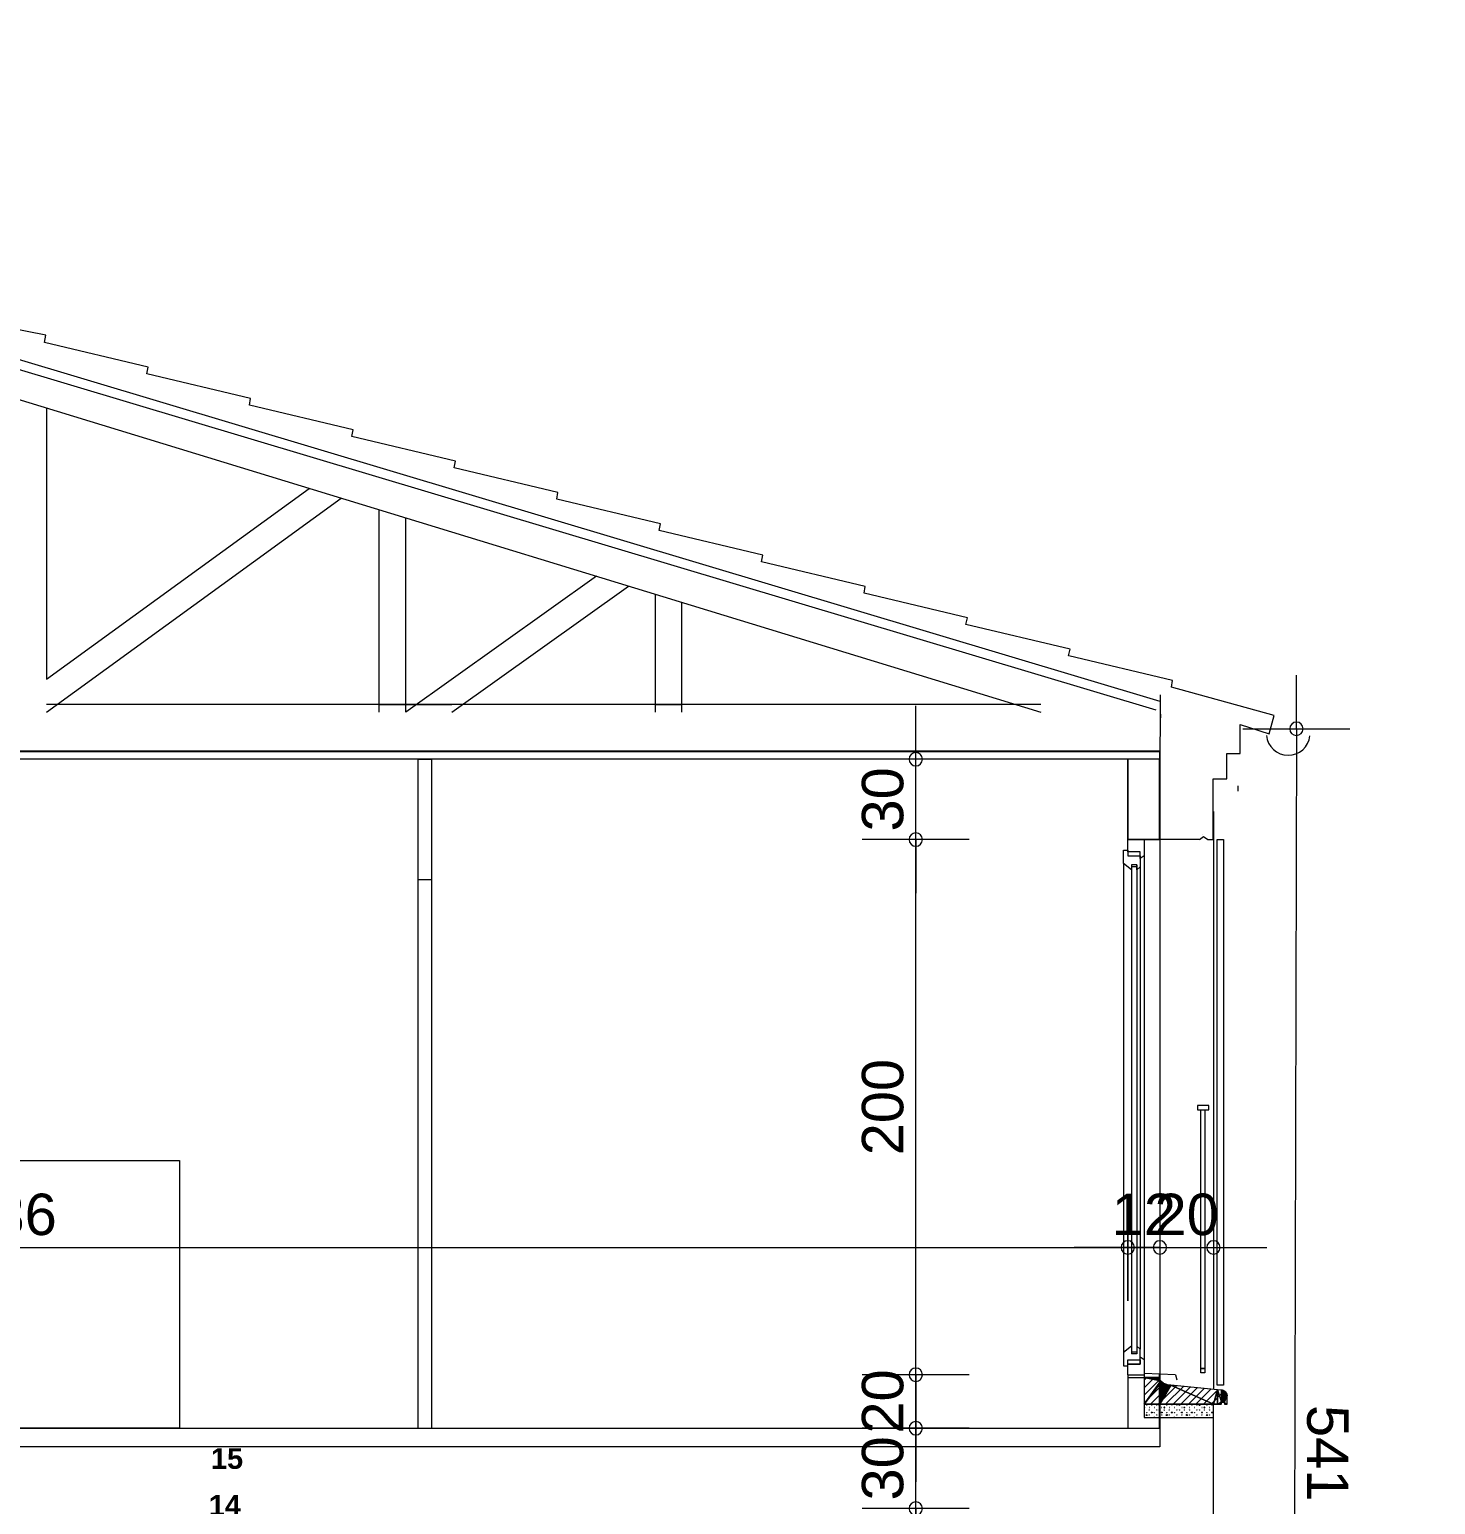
# Model space of a CAD drawing. Header units: metres. Extents: x 1.8 to 61.8, y -53.3 to -11.3.
# Drawn here: x 36.73 to 41.98, y -33.92 to -28.4 of the extents above; entities that cross this region are included whole.
import ezdxf
from ezdxf.enums import TextEntityAlignment as Align

# ---------------------------------------------------------------- set-up
doc = ezdxf.new("R2010")
doc.units = ezdxf.units.M
doc.header["$MEASUREMENT"] = 0
doc.layers.add('Calque commun', color=7, linetype='Continuous')
doc.layers.add('Cotations', color=7, linetype='Continuous')
doc.styles.add('Arial4', font='arial.ttf', dxfattribs={"height": 0.154626})
doc.styles.add('Arial6', font='arialbd.ttf', dxfattribs={"height": 0.077267})

# ---------------------------------------------------------------- blocks, each defined once
blk = doc.blocks.new('new')
at = {"layer": 'Cotations', "color": 14, "linetype": 'Continuous', "lineweight": 9}
blk.add_arc((0, 0), 0.5, 0, 359.9994, dxfattribs=at)
blk = doc.blocks.new('new2')
at = {"layer": 'Cotations', "color": 14, "linetype": 'Continuous', "lineweight": 9}
blk.add_arc((0, 0), 0.5, 0, 359.9994, dxfattribs=at)
blk = doc.blocks.new('DimLine48964')
at = {"layer": 'Cotations', "color": 14, "linetype": 'Continuous', "lineweight": 9}
for p, q in [((40.0393, -33.4304), (40.0393, -33.2304)), ((40.2393, -33.4304), (39.8393, -33.4304)), ((40.0393, -33.6304), (40.0393, -33.4304)), ((40.2393, -33.6304), (39.8393, -33.6304)), ((40.0393, -33.6304), (40.0393, -33.8304))]:
    blk.add_line(p, q, dxfattribs=at)
at = {"layer": 'Cotations', "color": 14, "linetype": 'Continuous', "lineweight": 9, "xscale": 0.05000000074505806, "yscale": 0.05000000074505806, "zscale": 0.05000000074505806}
for name, p, rotation in [('new2', (40.0393, -33.4304), -90.00000000000001), ('new', (40.0393, -33.6304), 90)]:
    blk.add_blockref(name, p, dxfattribs=dict(at, rotation=rotation))
at = {"layer": 'Cotations', "color": 7, "linetype": 'Continuous', "lineweight": 9, "style": 'Arial4'}
blk.add_text('20', height=0.15463, rotation=90, dxfattribs=at).set_placement((40.0392, -33.5304), align=Align.BOTTOM_CENTER)
blk = doc.blocks.new('new3')
at = {"layer": 'Cotations', "color": 14, "linetype": 'Continuous', "lineweight": 9}
blk.add_arc((0, 0), 0.5, 0, 359.9994, dxfattribs=at)
blk = doc.blocks.new('new4')
at = {"layer": 'Cotations', "color": 14, "linetype": 'Continuous', "lineweight": 9}
blk.add_arc((0, 0), 0.5, 0, 359.9994, dxfattribs=at)
blk = doc.blocks.new('DimLine48970')
at = {"layer": 'Cotations', "color": 14, "linetype": 'Continuous', "lineweight": 9}
for p, q in [((40.0393, -31.4304), (40.0393, -31.2304)), ((40.2393, -31.4304), (39.8393, -31.4304)), ((40.0393, -33.4304), (40.0393, -31.4304)), ((40.2393, -33.4304), (39.8393, -33.4304)), ((40.0393, -33.4304), (40.0393, -33.6304))]:
    blk.add_line(p, q, dxfattribs=at)
at = {"layer": 'Cotations', "color": 14, "linetype": 'Continuous', "lineweight": 9, "xscale": 0.05000000074505806, "yscale": 0.05000000074505806, "zscale": 0.05000000074505806}
for name, p, rotation in [('new4', (40.0393, -31.4304), -90.00000000000001), ('new3', (40.0393, -33.4304), 90)]:
    blk.add_blockref(name, p, dxfattribs=dict(at, rotation=rotation))
at = {"layer": 'Cotations', "color": 7, "linetype": 'Continuous', "lineweight": 9, "style": 'Arial4'}
blk.add_text('200', height=0.15463, rotation=90, dxfattribs=at).set_placement((40.0392, -32.4304), align=Align.BOTTOM_CENTER)
blk = doc.blocks.new('new5')
at = {"layer": 'Cotations', "color": 14, "linetype": 'Continuous', "lineweight": 9}
blk.add_arc((0, 0), 0.5, 0, 359.9994, dxfattribs=at)
blk = doc.blocks.new('new6')
at = {"layer": 'Cotations', "color": 14, "linetype": 'Continuous', "lineweight": 9}
blk.add_arc((0, 0), 0.5, 0, 359.9994, dxfattribs=at)
blk = doc.blocks.new('DimLine48976')
at = {"layer": 'Cotations', "color": 14, "linetype": 'Continuous', "lineweight": 9}
for p, q in [((40.0393, -31.1304), (40.0393, -30.9304)), ((40.2393, -31.1304), (39.8393, -31.1304)), ((40.0393, -31.4304), (40.0393, -31.1304)), ((40.2393, -31.4304), (39.8393, -31.4304)), ((40.0393, -31.4304), (40.0393, -31.6304))]:
    blk.add_line(p, q, dxfattribs=at)
at = {"layer": 'Cotations', "color": 14, "linetype": 'Continuous', "lineweight": 9, "xscale": 0.05000000074505806, "yscale": 0.05000000074505806, "zscale": 0.05000000074505806}
for name, p, rotation in [('new6', (40.0393, -31.1304), -90.00000000000001), ('new5', (40.0393, -31.4304), 90)]:
    blk.add_blockref(name, p, dxfattribs=dict(at, rotation=rotation))
at = {"layer": 'Cotations', "color": 7, "linetype": 'Continuous', "lineweight": 9, "style": 'Arial4'}
blk.add_text('30', height=0.15463, rotation=90, dxfattribs=at).set_placement((40.0392, -31.2804), align=Align.BOTTOM_CENTER)
blk = doc.blocks.new('new13')
at = {"layer": 'Cotations', "color": 14, "linetype": 'Continuous', "lineweight": 9}
blk.add_arc((0, 0), 0.5, 0, 359.9994, dxfattribs=at)
blk = doc.blocks.new('new14')
at = {"layer": 'Cotations', "color": 14, "linetype": 'Continuous', "lineweight": 9}
blk.add_arc((0, 0), 0.5, 0, 359.9994, dxfattribs=at)
blk = doc.blocks.new('DimLine49012')
at = {"layer": 'Cotations', "color": 14, "linetype": 'Continuous', "lineweight": 9}
for p, q in [((40.0393, -33.6304), (40.0393, -33.4304)), ((40.2393, -33.6304), (39.8393, -33.6304)), ((40.0393, -33.9304), (40.0393, -33.6304)), ((40.2393, -33.9304), (39.8393, -33.9304)), ((40.0393, -33.9304), (40.0393, -34.1304))]:
    blk.add_line(p, q, dxfattribs=at)
at = {"layer": 'Cotations', "color": 14, "linetype": 'Continuous', "lineweight": 9, "xscale": 0.05000000074505806, "yscale": 0.05000000074505806, "zscale": 0.05000000074505806}
for name, p, rotation in [('new14', (40.0393, -33.6304), -90.00000000000001), ('new13', (40.0393, -33.9304), 90)]:
    blk.add_blockref(name, p, dxfattribs=dict(at, rotation=rotation))
at = {"layer": 'Cotations', "color": 7, "linetype": 'Continuous', "lineweight": 9, "style": 'Arial4'}
blk.add_text('30', height=0.15463, rotation=90, dxfattribs=at).set_placement((40.0392, -33.7804), align=Align.BOTTOM_CENTER)
blk = doc.blocks.new('new25')
at = {"layer": 'Cotations', "color": 14, "linetype": 'Continuous', "lineweight": 9}
blk.add_arc((0, 0), 0.5, 0, 359.9994, dxfattribs=at)
blk = doc.blocks.new('new26')
at = {"layer": 'Cotations', "color": 14, "linetype": 'Continuous', "lineweight": 9}
blk.add_arc((0, 0), 0.5, 0, 359.9994, dxfattribs=at)
blk = doc.blocks.new('DimLine49051')
at = {"layer": 'Cotations', "color": 14, "linetype": 'Continuous', "lineweight": 9}
for p, q in [((40.0393, -33.9304), (40.0393, -33.7304)), ((40.2393, -33.9304), (39.8393, -33.9304)), ((40.0393, -34.2304), (40.0393, -33.9304)), ((40.2393, -34.2304), (39.8393, -34.2304)), ((40.0393, -34.2304), (40.0393, -34.4304))]:
    blk.add_line(p, q, dxfattribs=at)
at = {"layer": 'Cotations', "color": 14, "linetype": 'Continuous', "lineweight": 9, "xscale": 0.05000000074505806, "yscale": 0.05000000074505806, "zscale": 0.05000000074505806}
for name, p, rotation in [('new26', (40.0393, -33.9304), -90.00000000000001), ('new25', (40.0393, -34.2304), 90)]:
    blk.add_blockref(name, p, dxfattribs=dict(at, rotation=rotation))
at = {"layer": 'Cotations', "color": 7, "linetype": 'Continuous', "lineweight": 9, "style": 'Arial4'}
blk.add_text('30', height=0.15463, rotation=90, dxfattribs=at).set_placement((40.0392, -34.0804), align=Align.BOTTOM_CENTER)
blk = doc.blocks.new('new55')
at = {"layer": 'Cotations', "color": 14, "linetype": 'Continuous', "lineweight": 9}
blk.add_arc((0, 0), 0.5, 0, 359.9994, dxfattribs=at)
blk = doc.blocks.new('new56')
at = {"layer": 'Cotations', "color": 14, "linetype": 'Continuous', "lineweight": 9}
blk.add_arc((0, 0), 0.5, 0, 359.9994, dxfattribs=at)
blk = doc.blocks.new('DimLine49252')
at = {"layer": 'Cotations', "color": 14, "linetype": 'Continuous', "lineweight": 9}
for p, q in [((40.9514, -32.7549), (40.9514, -33.1549)), ((41.1514, -32.7549), (41.1514, -33.1549)), ((40.9514, -32.9549), (40.7514, -32.9549)), ((40.9514, -32.9549), (41.1514, -32.9549)), ((41.1514, -32.9549), (41.3514, -32.9549))]:
    blk.add_line(p, q, dxfattribs=at)
at = {"layer": 'Cotations', "color": 14, "linetype": 'Continuous', "lineweight": 9, "xscale": 0.05000000074505806, "yscale": 0.05000000074505806, "zscale": 0.05000000074505806}
blk.add_blockref('new55', (40.9514, -32.9549), dxfattribs=at)
at = {"layer": 'Cotations', "color": 14, "linetype": 'Continuous', "lineweight": 9, "xscale": 0.05000000074505806, "yscale": 0.05000000074505806, "zscale": 0.05000000074505806, "rotation": 180}
blk.add_blockref('new56', (41.1514, -32.9549), dxfattribs=at)
at = {"layer": 'Cotations', "color": 7, "linetype": 'Continuous', "lineweight": 9, "style": 'Arial4'}
blk.add_text('20', height=0.15463, dxfattribs=at).set_placement((41.0514, -32.9549), align=Align.BOTTOM_CENTER)
blk = doc.blocks.new('new57')
at = {"layer": 'Cotations', "color": 14, "linetype": 'Continuous', "lineweight": 9}
blk.add_arc((0, 0), 0.5, 0, 359.9994, dxfattribs=at)
blk = doc.blocks.new('new58')
at = {"layer": 'Cotations', "color": 14, "linetype": 'Continuous', "lineweight": 9}
blk.add_arc((0, 0), 0.5, 0, 359.9994, dxfattribs=at)
blk = doc.blocks.new('DimLine49258')
at = {"layer": 'Cotations', "color": 14, "linetype": 'Continuous', "lineweight": 9}
for p, q in [((40.8314, -32.7549), (40.8314, -33.1549)), ((40.9514, -32.7549), (40.9514, -33.1549)), ((40.8314, -32.9549), (40.6314, -32.9549)), ((40.8314, -32.9549), (40.9514, -32.9549)), ((40.9514, -32.9549), (41.1514, -32.9549))]:
    blk.add_line(p, q, dxfattribs=at)
at = {"layer": 'Cotations', "color": 14, "linetype": 'Continuous', "lineweight": 9, "xscale": 0.05000000074505806, "yscale": 0.05000000074505806, "zscale": 0.05000000074505806}
blk.add_blockref('new57', (40.8314, -32.9549), dxfattribs=at)
at = {"layer": 'Cotations', "color": 14, "linetype": 'Continuous', "lineweight": 9, "xscale": 0.05000000074505806, "yscale": 0.05000000074505806, "zscale": 0.05000000074505806, "rotation": 180}
blk.add_blockref('new58', (40.9514, -32.9549), dxfattribs=at)
at = {"layer": 'Cotations', "color": 7, "linetype": 'Continuous', "lineweight": 9, "style": 'Arial4'}
blk.add_text('12', height=0.15463, dxfattribs=at).set_placement((40.8914, -32.9549), align=Align.BOTTOM_CENTER)
blk = doc.blocks.new('new63')
at = {"layer": 'Cotations', "color": 14, "linetype": 'Continuous', "lineweight": 9}
blk.add_arc((0, 0), 0.5, 0, 359.9994, dxfattribs=at)
blk = doc.blocks.new('new64')
at = {"layer": 'Cotations', "color": 14, "linetype": 'Continuous', "lineweight": 9}
blk.add_arc((0, 0), 0.5, 0, 359.9994, dxfattribs=at)
blk = doc.blocks.new('DimLine49277')
at = {"layer": 'Cotations', "color": 14, "linetype": 'Continuous', "lineweight": 9}
for p, q in [((32.4698, -33.1549), (32.4698, -32.7549)), ((40.8314, -33.1549), (40.8314, -32.7549)), ((32.4698, -32.9549), (32.2698, -32.9549)), ((32.4698, -32.9549), (40.8314, -32.9549)), ((40.8314, -32.9549), (41.0314, -32.9549))]:
    blk.add_line(p, q, dxfattribs=at)
at = {"layer": 'Cotations', "color": 14, "linetype": 'Continuous', "lineweight": 9, "xscale": 0.05000000074505806, "yscale": 0.05000000074505806, "zscale": 0.05000000074505806}
blk.add_blockref('new63', (32.4698, -32.9549), dxfattribs=at)
at = {"layer": 'Cotations', "color": 14, "linetype": 'Continuous', "lineweight": 9, "xscale": 0.05000000074505806, "yscale": 0.05000000074505806, "zscale": 0.05000000074505806, "rotation": 180}
blk.add_blockref('new64', (40.8314, -32.9549), dxfattribs=at)
at = {"layer": 'Cotations', "color": 7, "linetype": 'Continuous', "lineweight": 9, "style": 'Arial4'}
blk.add_text('836', height=0.15463, dxfattribs=at).set_placement((36.6506, -32.9549), align=Align.BOTTOM_CENTER)
blk = doc.blocks.new('new67')
at = {"layer": 'Cotations', "color": 14, "linetype": 'Continuous', "lineweight": 9}
blk.add_arc((0, 0), 0.5, 0, 359.9994, dxfattribs=at)
blk = doc.blocks.new('DimLine49315')
at = {"layer": 'Cotations', "color": 14, "linetype": 'Continuous', "lineweight": 9}
for p, q in [((41.4613, -31.0166), (41.4618, -30.8166)), ((41.2613, -31.0166), (41.6613, -31.0166)), ((41.4613, -31.0166), (41.4482, -36.4304))]:
    blk.add_line(p, q, dxfattribs=at)
at = {"layer": 'Cotations', "color": 14, "linetype": 'Continuous', "lineweight": 9, "xscale": 0.05000000203159213, "yscale": 0.05000000203159213, "zscale": 0.05000000074505806, "rotation": -90.13873291130524}
blk.add_blockref('new67', (41.4613, -31.0166), dxfattribs=at)
at = {"layer": 'Cotations', "color": 7, "linetype": 'Continuous', "lineweight": 9, "style": 'Arial4'}
blk.add_text('541', height=0.15463, rotation=269.8613, dxfattribs=at).set_placement((41.4548, -33.7235), align=Align.BOTTOM_CENTER)
blk = doc.blocks.new('hatch26')
at = {"layer": 'Calque commun', "color": 7, "linetype": 'Continuous', "lineweight": 9}
for p, q in [((40.9032, -33.4404), (40.8929, -33.4507)), ((40.9314, -33.4404), (40.8929, -33.479)), ((40.9515, -33.4487), (40.8929, -33.5073)), ((40.9659, -33.4626), (40.8929, -33.5356)), ((40.9875, -33.4692), (40.9163, -33.5404)), ((41.0135, -33.4715), (40.9446, -33.5404)), ((41.0392, -33.474), (40.9729, -33.5404)), ((41.065, -33.4766), (41.0012, -33.5404)), ((41.0907, -33.4792), (41.0294, -33.5404)), ((41.1164, -33.4817), (41.0577, -33.5404)), ((41.1421, -33.4843), (41.086, -33.5404)), ((41.1679, -33.4868), (41.1143, -33.5404)), ((41.1919, -33.4911), (41.1426, -33.5404)), ((41.2029, -33.5084), (41.1709, -33.5404)), ((41.2029, -33.5367), (41.1991, -33.5404))]:
    blk.add_line(p, q, dxfattribs=at)
at = {"layer": 'Calque commun', "color": 7, "linetype": 'Continuous', "lineweight": 18}
mesh = blk.add_polyface(dxfattribs=at)
corners = [(40.9804, -33.4683), (40.9768, -33.4674), (40.9514, -33.5404), (40.9917, -33.4693), (40.9879, -33.4693), (40.9574, -33.456), (40.8929, -33.5404), (41.1851, -33.4883), (41.1809, -33.4876), (41.1847, -33.5332), (41.1861, -33.5328), (41.2018, -33.5034), (41.2, -33.4995), (41.1833, -33.5339), (40.9732, -33.4662), (40.9697, -33.4647), (41.1871, -33.4889), (41.191, -33.4906), (40.9549, -33.4533), (40.8929, -33.4404), (41.1976, -33.496), (41.1945, -33.493), (41.2029, -33.5075), (41.2024, -33.5054), (41.1928, -33.5375), (41.193, -33.5389), (41.2029, -33.5404), (40.9664, -33.4629), (40.9632, -33.4609), (40.9525, -33.4503), (40.9504, -33.4472), (41.183, -33.4878), (41.1514, -33.5404), (41.1915, -33.5348), (41.1923, -33.5361), (41.1664, -33.4867), (41.1928, -33.4917), (40.9486, -33.4439), (41.1904, -33.5339), (41.1664, -33.5404), (41.1989, -33.4977), (40.9841, -33.469), (41.1961, -33.4944), (41.1928, -33.5404), (41.1822, -33.5348), (41.1876, -33.5328), (41.189, -33.5332), (41.201, -33.5014), (41.1807, -33.5389), (41.1809, -33.5375), (40.9471, -33.4404), (41.1814, -33.5361), (40.9602, -33.4586), (41.1891, -33.4896), (41.1809, -33.5404)]
mesh.append_faces([[corners[k] for k in face] for face in [(19, 37, 50), (16, 17, 53)]], dxfattribs={"vtx0": -1, "color": 7})
mesh.append_faces([[corners[k] for k in face] for face in [(17, 9, 36), (10, 36, 9), (18, 6, 5), (5, 2, 52)]], dxfattribs={"vtx0": -1, "vtx1": -1, "color": 7})
mesh.append_faces([[corners[k] for k in face] for face in [(7, 8, 9), (10, 11, 12), (16, 9, 17), (10, 20, 21), (13, 35, 39)]], dxfattribs={"vtx0": -1, "vtx1": -1, "vtx2": -1, "color": 7})
mesh.append_faces([[corners[k] for k in face] for face in [(5, 6, 2), (18, 19, 6), (10, 22, 23), (19, 29, 30), (32, 35, 3), (33, 26, 22), (19, 30, 37), (10, 12, 40), (13, 8, 35), (10, 40, 20), (10, 23, 11), (10, 21, 36), (39, 49, 51)]], dxfattribs={"vtx0": -1, "vtx2": -1, "color": 7})
mesh.append_faces([[corners[k] for k in face] for face in [(54, 48, 39)]], dxfattribs={"vtx1": -1, "color": 7})
mesh.append_faces([[corners[k] for k in face] for face in [(0, 1, 2), (3, 4, 2), (13, 9, 8), (14, 15, 2), (24, 25, 26), (27, 28, 2), (16, 7, 9), (2, 32, 3), (33, 34, 26), (38, 33, 22), (34, 24, 26), (32, 39, 35), (4, 41, 2), (44, 13, 39), (45, 46, 22), (18, 29, 19), (46, 38, 22), (48, 49, 39), (10, 45, 22), (51, 44, 39), (1, 14, 2), (28, 52, 2), (41, 0, 2), (15, 27, 2)]], dxfattribs={"vtx1": -1, "vtx2": -1, "color": 7})
mesh.append_faces([[corners[k] for k in face] for face in [(7, 31, 8), (20, 42, 21), (25, 43, 26), (11, 47, 12)]], dxfattribs={"vtx2": -1, "color": 7})
blk = doc.blocks.new('Block49334')
at = {"layer": 'Calque commun', "color": 7, "linetype": 'Continuous', "lineweight": 9}
for p, q in [((40.8938, -33.5513), (40.8929, -33.5513)), ((40.8929, -33.5545), (40.8938, -33.5545)), ((40.8935, -33.5623), (40.8929, -33.5617)), ((40.8929, -33.5629), (40.8935, -33.5623)), ((40.8947, -33.5529), (40.8938, -33.5513)), ((40.8938, -33.5545), (40.8947, -33.5529)), ((40.9016, -33.5435), (40.9022, -33.5429)), ((40.9022, -33.5442), (40.9016, -33.5435)), ((40.9022, -33.5429), (40.9029, -33.5435)), ((40.9029, -33.5435), (40.9022, -33.5442)), ((40.911, -33.5529), (40.9116, -33.5523)), ((40.9116, -33.5535), (40.911, -33.5529)), ((40.911, -33.5623), (40.9116, -33.5617)), ((40.9116, -33.5629), (40.911, -33.5623)), ((40.9116, -33.5523), (40.9122, -33.5529)), ((40.9122, -33.5529), (40.9116, -33.5535)), ((40.9116, -33.5617), (40.9122, -33.5623)), ((40.9122, -33.5623), (40.9116, -33.5629)), ((40.9204, -33.5435), (40.921, -33.5429)), ((40.921, -33.5442), (40.9204, -33.5435)), ((40.921, -33.5429), (40.9216, -33.5435)), ((40.9216, -33.5435), (40.921, -33.5442)), ((40.9297, -33.5529), (40.9304, -33.5523)), ((40.9304, -33.5535), (40.9297, -33.5529)), ((40.9304, -33.5523), (40.931, -33.5529)), ((40.931, -33.5529), (40.9304, -33.5535)), ((40.9391, -33.5435), (40.9397, -33.5429)), ((40.9397, -33.5442), (40.9391, -33.5435)), ((40.9391, -33.5623), (40.9397, -33.5617)), ((40.9397, -33.5629), (40.9391, -33.5623)), ((40.9397, -33.5429), (40.9404, -33.5435)), ((40.9404, -33.5435), (40.9397, -33.5442)), ((40.9397, -33.5617), (40.9404, -33.5623)), ((40.9404, -33.5623), (40.9397, -33.5629)), ((40.9472, -33.5435), (40.9482, -33.5419)), ((40.9482, -33.5452), (40.9472, -33.5435)), ((40.9482, -33.5419), (40.95, -33.5419)), ((40.95, -33.5452), (40.9482, -33.5452)), ((40.9485, -33.5623), (40.9491, -33.5617)), ((40.9491, -33.5629), (40.9485, -33.5623)), ((40.9491, -33.5617), (40.9497, -33.5623)), ((40.9497, -33.5623), (40.9491, -33.5629)), ((40.95, -33.5419), (40.951, -33.5435)), ((40.951, -33.5435), (40.95, -33.5452)), ((40.9579, -33.5529), (40.9585, -33.5523)), ((40.9585, -33.5535), (40.9579, -33.5529)), ((40.9585, -33.5523), (40.9591, -33.5529)), ((40.9591, -33.5529), (40.9585, -33.5535)), ((40.966, -33.5529), (40.9669, -33.5513)), ((40.9669, -33.5545), (40.966, -33.5529)), ((40.9669, -33.5513), (40.9679, -33.5513)), ((40.9679, -33.5545), (40.9669, -33.5545)), ((40.9672, -33.5623), (40.9679, -33.5617)), ((40.9679, -33.5629), (40.9672, -33.5623)), ((40.9688, -33.5513), (40.9679, -33.5513)), ((40.9679, -33.5545), (40.9688, -33.5545)), ((40.9685, -33.5623), (40.9679, -33.5617)), ((40.9679, -33.5629), (40.9685, -33.5623)), ((40.9697, -33.5529), (40.9688, -33.5513)), ((40.9688, -33.5545), (40.9697, -33.5529)), ((40.9766, -33.5435), (40.9772, -33.5429)), ((40.9772, -33.5442), (40.9766, -33.5435)), ((40.9772, -33.5429), (40.9779, -33.5435)), ((40.9779, -33.5435), (40.9772, -33.5442)), ((40.986, -33.5529), (40.9866, -33.5523)), ((40.9866, -33.5535), (40.986, -33.5529)), ((40.986, -33.5623), (40.9866, -33.5617)), ((40.9866, -33.5629), (40.986, -33.5623)), ((40.9866, -33.5523), (40.9872, -33.5529)), ((40.9872, -33.5529), (40.9866, -33.5535)), ((40.9866, -33.5617), (40.9872, -33.5623)), ((40.9872, -33.5623), (40.9866, -33.5629)), ((40.9954, -33.5435), (40.996, -33.5429)), ((40.996, -33.5442), (40.9954, -33.5435)), ((40.996, -33.5429), (40.9966, -33.5435)), ((40.9966, -33.5435), (40.996, -33.5442)), ((41.0047, -33.5529), (41.0054, -33.5523)), ((41.0054, -33.5535), (41.0047, -33.5529)), ((41.0054, -33.5523), (41.006, -33.5529)), ((41.006, -33.5529), (41.0054, -33.5535)), ((41.0141, -33.5435), (41.0147, -33.5429)), ((41.0147, -33.5442), (41.0141, -33.5435)), ((41.0141, -33.5623), (41.0147, -33.5617)), ((41.0147, -33.5629), (41.0141, -33.5623)), ((41.0147, -33.5429), (41.0154, -33.5435)), ((41.0154, -33.5435), (41.0147, -33.5442)), ((41.0147, -33.5617), (41.0154, -33.5623)), ((41.0154, -33.5623), (41.0147, -33.5629)), ((41.0222, -33.5435), (41.0232, -33.5419)), ((41.0232, -33.5452), (41.0222, -33.5435)), ((41.0232, -33.5419), (41.025, -33.5419)), ((41.025, -33.5452), (41.0232, -33.5452)), ((41.0235, -33.5623), (41.0241, -33.5617)), ((41.0241, -33.5629), (41.0235, -33.5623)), ((41.0241, -33.5617), (41.0247, -33.5623)), ((41.0247, -33.5623), (41.0241, -33.5629)), ((41.025, -33.5419), (41.026, -33.5435)), ((41.026, -33.5435), (41.025, -33.5452)), ((41.0329, -33.5529), (41.0335, -33.5523)), ((41.0335, -33.5535), (41.0329, -33.5529)), ((41.0335, -33.5523), (41.0341, -33.5529)), ((41.0341, -33.5529), (41.0335, -33.5535)), ((41.041, -33.5529), (41.0419, -33.5513)), ((41.0419, -33.5545), (41.041, -33.5529)), ((41.0419, -33.5513), (41.0429, -33.5513)), ((41.0429, -33.5545), (41.0419, -33.5545)), ((41.0422, -33.5623), (41.0429, -33.5617)), ((41.0429, -33.5629), (41.0422, -33.5623)), ((41.0438, -33.5513), (41.0429, -33.5513)), ((41.0429, -33.5545), (41.0438, -33.5545)), ((41.0435, -33.5623), (41.0429, -33.5617)), ((41.0429, -33.5629), (41.0435, -33.5623)), ((41.0447, -33.5529), (41.0438, -33.5513)), ((41.0438, -33.5545), (41.0447, -33.5529)), ((41.0516, -33.5435), (41.0522, -33.5429)), ((41.0522, -33.5442), (41.0516, -33.5435)), ((41.0522, -33.5429), (41.0529, -33.5435)), ((41.0529, -33.5435), (41.0522, -33.5442)), ((41.061, -33.5529), (41.0616, -33.5523)), ((41.0616, -33.5535), (41.061, -33.5529)), ((41.061, -33.5623), (41.0616, -33.5617)), ((41.0616, -33.5629), (41.061, -33.5623)), ((41.0616, -33.5523), (41.0622, -33.5529)), ((41.0622, -33.5529), (41.0616, -33.5535)), ((41.0616, -33.5617), (41.0622, -33.5623)), ((41.0622, -33.5623), (41.0616, -33.5629)), ((41.0704, -33.5435), (41.071, -33.5429)), ((41.071, -33.5442), (41.0704, -33.5435)), ((41.071, -33.5429), (41.0716, -33.5435)), ((41.0716, -33.5435), (41.071, -33.5442)), ((41.0797, -33.5529), (41.0804, -33.5523)), ((41.0804, -33.5535), (41.0797, -33.5529)), ((41.0804, -33.5523), (41.081, -33.5529)), ((41.081, -33.5529), (41.0804, -33.5535)), ((41.0891, -33.5435), (41.0897, -33.5429)), ((41.0897, -33.5442), (41.0891, -33.5435)), ((41.0891, -33.5623), (41.0897, -33.5617)), ((41.0897, -33.5629), (41.0891, -33.5623)), ((41.0897, -33.5429), (41.0904, -33.5435)), ((41.0904, -33.5435), (41.0897, -33.5442)), ((41.0897, -33.5617), (41.0904, -33.5623)), ((41.0904, -33.5623), (41.0897, -33.5629)), ((41.0972, -33.5435), (41.0982, -33.5419)), ((41.0982, -33.5452), (41.0972, -33.5435)), ((41.0982, -33.5419), (41.1, -33.5419)), ((41.1, -33.5452), (41.0982, -33.5452)), ((41.0985, -33.5623), (41.0991, -33.5617)), ((41.0991, -33.5629), (41.0985, -33.5623)), ((41.0991, -33.5617), (41.0997, -33.5623)), ((41.0997, -33.5623), (41.0991, -33.5629)), ((41.1, -33.5419), (41.101, -33.5435)), ((41.101, -33.5435), (41.1, -33.5452)), ((41.1079, -33.5529), (41.1085, -33.5523)), ((41.1085, -33.5535), (41.1079, -33.5529)), ((41.1085, -33.5523), (41.1091, -33.5529)), ((41.1091, -33.5529), (41.1085, -33.5535)), ((41.116, -33.5529), (41.1169, -33.5513)), ((41.1169, -33.5545), (41.116, -33.5529)), ((41.1169, -33.5513), (41.1179, -33.5513)), ((41.1179, -33.5545), (41.1169, -33.5545)), ((41.1172, -33.5623), (41.1179, -33.5617)), ((41.1179, -33.5629), (41.1172, -33.5623)), ((41.1188, -33.5513), (41.1179, -33.5513)), ((41.1179, -33.5545), (41.1188, -33.5545)), ((41.1185, -33.5623), (41.1179, -33.5617)), ((41.1179, -33.5629), (41.1185, -33.5623)), ((41.1197, -33.5529), (41.1188, -33.5513)), ((41.1188, -33.5545), (41.1197, -33.5529)), ((41.1266, -33.5435), (41.1272, -33.5429)), ((41.1272, -33.5442), (41.1266, -33.5435)), ((41.1272, -33.5429), (41.1279, -33.5435)), ((41.1279, -33.5435), (41.1272, -33.5442)), ((41.136, -33.5529), (41.1366, -33.5523)), ((41.1366, -33.5535), (41.136, -33.5529)), ((41.136, -33.5623), (41.1366, -33.5617)), ((41.1366, -33.5629), (41.136, -33.5623)), ((41.1366, -33.5523), (41.1372, -33.5529)), ((41.1372, -33.5529), (41.1366, -33.5535)), ((41.1366, -33.5617), (41.1372, -33.5623)), ((41.1372, -33.5623), (41.1366, -33.5629)), ((41.1454, -33.5435), (41.146, -33.5429)), ((41.146, -33.5442), (41.1454, -33.5435)), ((41.146, -33.5429), (41.1466, -33.5435)), ((41.1466, -33.5435), (41.146, -33.5442)), ((40.9004, -33.581), (40.9013, -33.5794)), ((40.9013, -33.5827), (40.9004, -33.581)), ((40.9013, -33.5794), (40.9032, -33.5794)), ((40.9032, -33.5827), (40.9013, -33.5827)), ((40.9016, -33.5717), (40.9022, -33.571)), ((40.9022, -33.5723), (40.9016, -33.5717)), ((40.9022, -33.571), (40.9029, -33.5717)), ((40.9029, -33.5717), (40.9022, -33.5723)), ((40.9032, -33.5794), (40.9041, -33.581)), ((40.9041, -33.581), (40.9032, -33.5827)), ((40.911, -33.581), (40.9116, -33.5804)), ((40.9116, -33.5817), (40.911, -33.581)), ((40.911, -33.5904), (40.9116, -33.5898)), ((40.9116, -33.5804), (40.9122, -33.581)), ((40.9122, -33.581), (40.9116, -33.5817)), ((40.9116, -33.5898), (40.9122, -33.5904)), ((40.9191, -33.5717), (40.92, -33.57)), ((40.92, -33.5733), (40.9191, -33.5717)), ((40.92, -33.57), (40.9219, -33.57)), ((40.9219, -33.5733), (40.92, -33.5733)), ((40.9219, -33.57), (40.9229, -33.5717)), ((40.9229, -33.5717), (40.9219, -33.5733)), ((40.9285, -33.5904), (40.9294, -33.5888)), ((40.9294, -33.5888), (40.9313, -33.5888)), ((40.9297, -33.5717), (40.9304, -33.571)), ((40.9304, -33.5723), (40.9297, -33.5717)), ((40.9304, -33.571), (40.931, -33.5717)), ((40.931, -33.5717), (40.9304, -33.5723)), ((40.9313, -33.5888), (40.9322, -33.5904)), ((40.9391, -33.581), (40.9397, -33.5804)), ((40.9397, -33.5817), (40.9391, -33.581)), ((40.9397, -33.5804), (40.9404, -33.581)), ((40.9404, -33.581), (40.9397, -33.5817)), ((40.9566, -33.5717), (40.9575, -33.57)), ((40.9575, -33.5733), (40.9566, -33.5717)), ((40.9575, -33.57), (40.9594, -33.57)), ((40.9594, -33.5733), (40.9575, -33.5733)), ((40.9579, -33.581), (40.9585, -33.5804)), ((40.9585, -33.5817), (40.9579, -33.581)), ((40.9585, -33.5804), (40.9591, -33.581)), ((40.9591, -33.581), (40.9585, -33.5817)), ((40.9594, -33.57), (40.9604, -33.5717)), ((40.9604, -33.5717), (40.9594, -33.5733)), ((40.9754, -33.581), (40.9763, -33.5794)), ((40.9763, -33.5827), (40.9754, -33.581)), ((40.9763, -33.5794), (40.9782, -33.5794)), ((40.9782, -33.5827), (40.9763, -33.5827)), ((40.9766, -33.5717), (40.9772, -33.571)), ((40.9772, -33.5723), (40.9766, -33.5717)), ((40.9772, -33.571), (40.9779, -33.5717)), ((40.9779, -33.5717), (40.9772, -33.5723)), ((40.9782, -33.5794), (40.9791, -33.581)), ((40.9791, -33.581), (40.9782, -33.5827)), ((40.986, -33.581), (40.9866, -33.5804)), ((40.9866, -33.5817), (40.986, -33.581)), ((40.986, -33.5904), (40.9866, -33.5898)), ((40.9866, -33.5804), (40.9872, -33.581)), ((40.9872, -33.581), (40.9866, -33.5817)), ((40.9866, -33.5898), (40.9872, -33.5904)), ((40.9941, -33.5717), (40.995, -33.57)), ((40.995, -33.5733), (40.9941, -33.5717)), ((40.995, -33.57), (40.9969, -33.57)), ((40.9969, -33.5733), (40.995, -33.5733)), ((40.9969, -33.57), (40.9979, -33.5717)), ((40.9979, -33.5717), (40.9969, -33.5733)), ((41.0035, -33.5904), (41.0044, -33.5888)), ((41.0044, -33.5888), (41.0063, -33.5888)), ((41.0047, -33.5717), (41.0054, -33.571)), ((41.0054, -33.5723), (41.0047, -33.5717)), ((41.0054, -33.571), (41.006, -33.5717)), ((41.006, -33.5717), (41.0054, -33.5723)), ((41.0063, -33.5888), (41.0072, -33.5904)), ((41.0141, -33.581), (41.0147, -33.5804)), ((41.0147, -33.5817), (41.0141, -33.581)), ((41.0147, -33.5804), (41.0154, -33.581)), ((41.0154, -33.581), (41.0147, -33.5817)), ((41.0316, -33.5717), (41.0326, -33.57)), ((41.0326, -33.5733), (41.0316, -33.5717)), ((41.0326, -33.57), (41.0344, -33.57)), ((41.0344, -33.5733), (41.0326, -33.5733)), ((41.0329, -33.581), (41.0335, -33.5804)), ((41.0335, -33.5817), (41.0329, -33.581)), ((41.0335, -33.5804), (41.0341, -33.581)), ((41.0341, -33.581), (41.0335, -33.5817)), ((41.0344, -33.57), (41.0354, -33.5717)), ((41.0354, -33.5717), (41.0344, -33.5733)), ((41.0504, -33.581), (41.0513, -33.5794)), ((41.0513, -33.5827), (41.0504, -33.581)), ((41.0513, -33.5794), (41.0532, -33.5794)), ((41.0532, -33.5827), (41.0513, -33.5827)), ((41.0516, -33.5717), (41.0522, -33.571)), ((41.0522, -33.5723), (41.0516, -33.5717)), ((41.0522, -33.571), (41.0529, -33.5717)), ((41.0529, -33.5717), (41.0522, -33.5723)), ((41.0532, -33.5794), (41.0541, -33.581)), ((41.0541, -33.581), (41.0532, -33.5827)), ((41.061, -33.581), (41.0616, -33.5804)), ((41.0616, -33.5817), (41.061, -33.581)), ((41.061, -33.5904), (41.0616, -33.5898)), ((41.0616, -33.5804), (41.0622, -33.581)), ((41.0622, -33.581), (41.0616, -33.5817)), ((41.0616, -33.5898), (41.0622, -33.5904)), ((41.0691, -33.5717), (41.07, -33.57)), ((41.07, -33.5733), (41.0691, -33.5717)), ((41.07, -33.57), (41.0719, -33.57)), ((41.0719, -33.5733), (41.07, -33.5733)), ((41.0719, -33.57), (41.0729, -33.5717)), ((41.0729, -33.5717), (41.0719, -33.5733)), ((41.0785, -33.5904), (41.0794, -33.5888)), ((41.0794, -33.5888), (41.0813, -33.5888)), ((41.0797, -33.5717), (41.0804, -33.571)), ((41.0804, -33.5723), (41.0797, -33.5717)), ((41.0804, -33.571), (41.081, -33.5717)), ((41.081, -33.5717), (41.0804, -33.5723)), ((41.0813, -33.5888), (41.0822, -33.5904)), ((41.0891, -33.581), (41.0897, -33.5804)), ((41.0897, -33.5817), (41.0891, -33.581)), ((41.0897, -33.5804), (41.0904, -33.581)), ((41.0904, -33.581), (41.0897, -33.5817)), ((41.1066, -33.5717), (41.1075, -33.57)), ((41.1075, -33.5733), (41.1066, -33.5717)), ((41.1075, -33.57), (41.1094, -33.57)), ((41.1094, -33.5733), (41.1075, -33.5733)), ((41.1079, -33.581), (41.1085, -33.5804)), ((41.1085, -33.5817), (41.1079, -33.581)), ((41.1085, -33.5804), (41.1091, -33.581)), ((41.1091, -33.581), (41.1085, -33.5817)), ((41.1094, -33.57), (41.1104, -33.5717)), ((41.1104, -33.5717), (41.1094, -33.5733)), ((41.1254, -33.581), (41.1263, -33.5794)), ((41.1263, -33.5827), (41.1254, -33.581)), ((41.1263, -33.5794), (41.1282, -33.5794)), ((41.1282, -33.5827), (41.1263, -33.5827)), ((41.1266, -33.5717), (41.1272, -33.571)), ((41.1272, -33.5723), (41.1266, -33.5717)), ((41.1272, -33.571), (41.1279, -33.5717)), ((41.1279, -33.5717), (41.1272, -33.5723)), ((41.1282, -33.5794), (41.1291, -33.581)), ((41.1291, -33.581), (41.1282, -33.5827)), ((41.136, -33.581), (41.1366, -33.5804)), ((41.1366, -33.5817), (41.136, -33.581)), ((41.136, -33.5904), (41.1366, -33.5898)), ((41.1366, -33.5804), (41.1372, -33.581)), ((41.1372, -33.581), (41.1366, -33.5817)), ((41.1366, -33.5898), (41.1372, -33.5904)), ((41.1441, -33.5717), (41.145, -33.57)), ((41.145, -33.5733), (41.1441, -33.5717)), ((41.145, -33.57), (41.1469, -33.57)), ((41.1469, -33.5733), (41.145, -33.5733)), ((41.1469, -33.57), (41.1479, -33.5717)), ((41.1479, -33.5717), (41.1469, -33.5733))]:
    blk.add_line(p, q, dxfattribs=at)
blk = doc.blocks.new('pattern2')
at = {"layer": 'Calque commun', "color": 0, "linetype": 'ByBlock', "lineweight": -2}
blk.add_blockref('Block49334', (0, 0), dxfattribs=at)
at = {"layer": 'Calque commun', "color": 7, "linetype": 'Continuous', "lineweight": 18}
mesh = blk.add_polyface(dxfattribs=at)
corners = [(40.8929, -33.5404), (40.8929, -33.5904), (41.1514, -33.5904), (41.1514, -33.5404)]
mesh.append_faces([[corners[k] for k in face] for face in [(0, 1, 2, 3)]], dxfattribs={"color": 7})

msp = doc.modelspace()

# ---------------------------------------------------------------- linework, layer by layer
at = {"layer": 'Calque commun', "color": 7, "linetype": 'Continuous', "lineweight": 18}
for p, q in [((40.953, -30.9144), (36.6502, -29.6257)), ((40.9376, -30.9467), (36.6502, -29.6626)), ((40.9514, -31.4304), (40.9533, -30.9179)), ((40.9514, -31.1004), (32.3498, -31.1004)), ((40.9514, -31.1304), (32.3498, -31.1304)), ((40.8314, -31.4304), (40.8314, -31.1304)), ((40.9514, -31.1304), (40.9514, -31.1004)), ((41.1514, -31.3259), (41.1514, -31.3259)), ((41.1514, -31.3259), (41.1514, -31.4304)), ((41.0999, -31.4304), (41.1149, -31.4188)), ((41.1149, -31.4188), (41.1299, -31.4304)), ((41.0999, -31.4304), (40.9514, -31.4304)), ((41.1299, -31.4304), (41.1514, -31.4304)), ((40.8314, -33.4304), (40.8929, -33.4304)), ((40.8314, -33.4304), (40.8314, -33.6304)), ((40.9514, -33.5904), (40.9514, -33.7004)), ((40.9514, -33.5904), (41.1514, -33.5904)), ((41.1514, -34.2304), (41.1514, -33.5887)), ((40.9514, -33.7004), (32.3498, -33.7004))]:
    msp.add_line(p, q, dxfattribs=at)
at = {"layer": 'Calque commun', "color": 7, "linetype": 'Continuous', "lineweight": 9}
for p, q in [((36.6654, -29.779), (40.5061, -30.955)), ((36.7921, -29.8178), (36.7921, -30.8312)), ((36.7921, -30.8312), (37.7728, -30.1181)), ((36.7921, -30.9548), (37.8925, -30.1547)), ((38.0341, -30.1981), (38.0341, -30.9548)), ((38.1341, -30.9548), (38.1341, -30.2287)), ((38.8463, -30.4468), (38.1341, -30.9548)), ((38.3063, -30.9548), (38.9668, -30.4837)), ((39.0659, -30.514), (39.0659, -30.9548)), ((39.1659, -30.9548), (39.1659, -30.5447)), ((40.5065, -30.9263), (36.7925, -30.9263)), ((38.0345, -30.9261), (38.1345, -30.9261)), ((38.0346, -30.9263), (38.1346, -30.9263)), ((38.1345, -30.9261), (38.3067, -30.9261)), ((38.1346, -30.9263), (38.3068, -30.9263)), ((39.0663, -30.9261), (39.1663, -30.9261)), ((39.0664, -30.9263), (39.1664, -30.9263)), ((40.9531, -30.9625), (40.9531, -30.9761)), ((40.8314, -31.1304), (40.8314, -31.4304)), ((41.2443, -31.2492), (41.2443, -31.2297)), ((41.1121, -31.4105), (41.1121, -31.4105)), ((40.8149, -31.4699), (40.8314, -31.4699)), ((40.8149, -31.5199), (40.8149, -31.4699)), ((40.8314, -31.4304), (40.9514, -31.4304)), ((40.8314, -31.4304), (40.9514, -31.4304)), ((40.9548, -31.4304), (40.8314, -31.4304)), ((40.8314, -31.4769), (40.8314, -31.4304)), ((40.8314, -31.4699), (40.8314, -31.4919)), ((40.8929, -31.4304), (40.8929, -33.4404)), ((40.9514, -31.4304), (40.9514, -33.4275)), ((41.1514, -31.4304), (41.1514, -33.4852)), ((41.1652, -31.43), (41.1887, -31.43)), ((41.1652, -33.4696), (41.1652, -31.43)), ((41.1887, -31.43), (41.1887, -33.4696)), ((40.8456, -31.5442), (40.8149, -31.5199)), ((40.8149, -31.5199), (40.8149, -33.3474)), ((40.8779, -31.4769), (40.8314, -31.4769)), ((40.8314, -31.4919), (40.8779, -31.4919)), ((40.8656, -31.5246), (40.8456, -31.5246)), ((40.8456, -31.5246), (40.8456, -31.5442)), ((40.8456, -31.5246), (40.8456, -33.3527)), ((40.8656, -31.5326), (40.8656, -31.5246)), ((40.8656, -31.5246), (40.8656, -33.3527)), ((40.8779, -31.4919), (40.8779, -31.4769)), ((40.8929, -31.4919), (40.8779, -31.5019)), ((40.8779, -31.5019), (40.8779, -31.4919)), ((40.8779, -31.4919), (40.8779, -31.5326)), ((40.8929, -31.4769), (40.8929, -31.4919)), ((40.8656, -31.5326), (40.8456, -31.5326)), ((40.8779, -31.5326), (40.8656, -31.5442)), ((40.8656, -31.5442), (40.8656, -31.5326)), ((40.8779, -31.5326), (40.8779, -33.3347)), ((41.1043, -32.4402), (41.1193, -32.4402)), ((41.1043, -33.4069), (41.1043, -32.4402)), ((41.1193, -32.4402), (41.1193, -33.4069)), ((40.8456, -33.3231), (40.8149, -33.3474)), ((40.8149, -33.3474), (40.8149, -33.3974)), ((40.8656, -33.3467), (40.8456, -33.3467)), ((40.8779, -33.3347), (40.8656, -33.3231)), ((40.8779, -33.3754), (40.8779, -33.3347)), ((40.8149, -33.3974), (40.8314, -33.3974)), ((40.8314, -33.4304), (40.8314, -33.3754)), ((40.8314, -33.3754), (40.8779, -33.3754)), ((40.8314, -33.3904), (40.8779, -33.3904)), ((40.8779, -33.3904), (40.8314, -33.3904)), ((40.8656, -33.3527), (40.8456, -33.3527)), ((40.8779, -33.3904), (40.8779, -33.3626)), ((40.8929, -33.3754), (40.8779, -33.3654)), ((40.8779, -33.3754), (40.8779, -33.3904)), ((40.8329, -33.4404), (40.9514, -33.4404)), ((40.8329, -33.4404), (40.9514, -33.4404)), ((41.0091, -33.4304), (40.8929, -33.4254)), ((40.9514, -33.4404), (40.9471, -33.4404)), ((40.9514, -33.4404), (40.9514, -33.4404)), ((41.0091, -33.4304), (41.0141, -33.4498)), ((41.1193, -33.4069), (41.1043, -33.4069)), ((41.1887, -33.4696), (41.1652, -33.4696)), ((41.1664, -33.5404), (41.1514, -33.5404))]:
    msp.add_line(p, q, dxfattribs=at)
at = {"layer": 'Calque commun', "color": 5, "linetype": 'ByBlock', "lineweight": -2}
msp.add_line((32.3498, -31.1004), (40.9514, -31.1004), dxfattribs=at)
at = {"layer": 'Calque commun', "color": 15, "linetype": 'Continuous', "lineweight": 18}
for p, q in [((38.1798, -31.1304), (38.1798, -31.5804)), ((38.1798, -31.1304), (38.2298, -31.1304)), ((38.2298, -31.1304), (38.2298, -31.5804)), ((38.1798, -31.5804), (38.2298, -31.5804))]:
    msp.add_line(p, q, dxfattribs=at)
at = {"layer": 'Calque commun', "color": 3, "linetype": 'ByBlock', "lineweight": -2}
for p, q in [((40.9514, -31.4304), (40.9514, -31.1304)), ((40.9514, -33.6304), (40.9514, -33.4254))]:
    msp.add_line(p, q, dxfattribs=at)
at = {"layer": 'Calque commun', "color": 20, "linetype": 'Continuous', "lineweight": 9}
for p, q in [((38.1798, -31.5804), (38.1798, -33.6304)), ((38.1798, -31.5804), (38.2298, -31.5804)), ((38.2298, -31.5804), (38.2298, -33.6304)), ((38.1798, -33.6304), (38.2298, -33.6304))]:
    msp.add_line(p, q, dxfattribs=at)
at = {"layer": 'Calque commun', "color": 7, "linetype": 'Continuous', "lineweight": 18}
msp.add_arc((41.4305, -31.0337), 0.0817, 185.5369, 353.7381, dxfattribs=at)
at = {"layer": 'Cotations', "color": 7, "linetype": 'Continuous', "lineweight": 18}
msp.add_line((40.9533, -30.9179), (40.9533, -30.8891), dxfattribs=at)
at = {"layer": 'Cotations', "color": 6, "linetype": 'Continuous', "lineweight": 18}
msp.add_polyline3d([(41.151, -31.4304, 0), (41.151, -31.203, 0), (41.201, -31.203, 0), (41.201, -31.1088, 0), (41.251, -31.1088, 0), (41.251, -31.0004, 0), (41.3602, -31.0354, 0), (41.3782, -30.9671, 0), (40.9942, -30.8613, 0), (40.9988, -30.8364, 0), (40.6115, -30.7441, 0), (40.6095, -30.7436, 0), (40.6161, -30.7192, 0), (40.2268, -30.6265, 0), (40.2327, -30.6018, 0), (39.8461, -30.5098, 0), (39.8507, -30.4848, 0), (39.4634, -30.3926, 0), (39.468, -30.3677, 0), (39.0807, -30.2754, 0), (39.0853, -30.2505, 0), (38.698, -30.1583, 0), (38.7026, -30.1333, 0), (38.3153, -30.0411, 0), (38.3199, -30.0161, 0), (37.9327, -29.9239, 0), (37.9372, -29.8989, 0), (37.55, -29.8067, 0), (37.5545, -29.7818, 0), (37.1673, -29.6895, 0), (37.1718, -29.6646, 0), (36.7846, -29.5724, 0), (36.7897, -29.5455, 0), (36.6502, -29.518, 0)], dxfattribs=at)

# ---------------------------------------------------------------- block references
at = {"layer": 'Calque commun', "color": 0, "linetype": 'ByBlock', "lineweight": -2}
for name in ['hatch26', 'pattern2']:
    msp.add_blockref(name, (0, 0), dxfattribs=at)
at = {"layer": 'Cotations', "color": 14, "linetype": 'Continuous', "lineweight": 9}
for name in ['DimLine49315', 'DimLine48976', 'DimLine48970', 'DimLine49277', 'DimLine49258', 'DimLine49252', 'DimLine48964', 'DimLine49012', 'DimLine49051']:
    msp.add_blockref(name, (0, 0), dxfattribs=at)

# ---------------------------------------------------------------- texts
at = {"layer": 'Calque commun', "color": 5, "linetype": 'ByBlock', "lineweight": -2, "style": 'Arial6'}
for s, p in [('15', (37.4065, -33.8054)), ('14', (37.3985, -33.9804))]:
    msp.add_text(s, height=0.07727, dxfattribs=at).set_placement(p, align=Align.BOTTOM_LEFT)

# ---------------------------------------------------------------- meshes
at = {"layer": 'Calque commun', "color": 7, "linetype": 'Continuous', "lineweight": 9}
mesh = msp.add_polyface(dxfattribs=at)
corners = [(61.7636, -11.3086), (1.7636, -11.3086), (1.7636, -53.3086), (61.7636, -53.3086)]
mesh.append_faces([[corners[k] for k in face] for face in [(0, 1, 2, 3)]], dxfattribs={"color": 7})
at = {"layer": 'Calque commun', "color": 7, "linetype": 'Continuous', "lineweight": 18}
mesh = msp.add_polyface(dxfattribs=at)
corners = [(41.1343, -32.4239), (41.0914, -32.4239), (41.0914, -32.4402), (41.1343, -32.4402)]
mesh.append_faces([[corners[k] for k in face] for face in [(0, 1, 2, 3)]], dxfattribs={"color": 7})
mesh = msp.add_polyface(dxfattribs=at)
corners = [(41.1193, -33.4239), (41.1043, -33.4239), (41.1043, -33.4069), (41.1193, -33.4069)]
mesh.append_faces([[corners[k] for k in face] for face in [(0, 1, 2, 3)]], dxfattribs={"color": 7})
mesh = msp.add_polyface(dxfattribs=at)
corners = [(32.3498, -33.7004), (32.3498, -33.6304), (40.9514, -33.6304), (40.9514, -33.7004)]
mesh.append_faces([[corners[k] for k in face] for face in [(0, 1, 2, 3)]], dxfattribs={"color": 7})
at = {"layer": 'Cotations', "color": 20, "linetype": 'Continuous', "lineweight": 9}
mesh = msp.add_polyface(dxfattribs=at)
corners = [(37.2885, -33.6304), (36.2798, -33.6304), (36.2798, -32.6304), (37.2885, -32.6304)]
mesh.append_faces([[corners[k] for k in face] for face in [(0, 1, 2, 3)]], dxfattribs={"color": 20})

doc.saveas('drawing.dxf')
